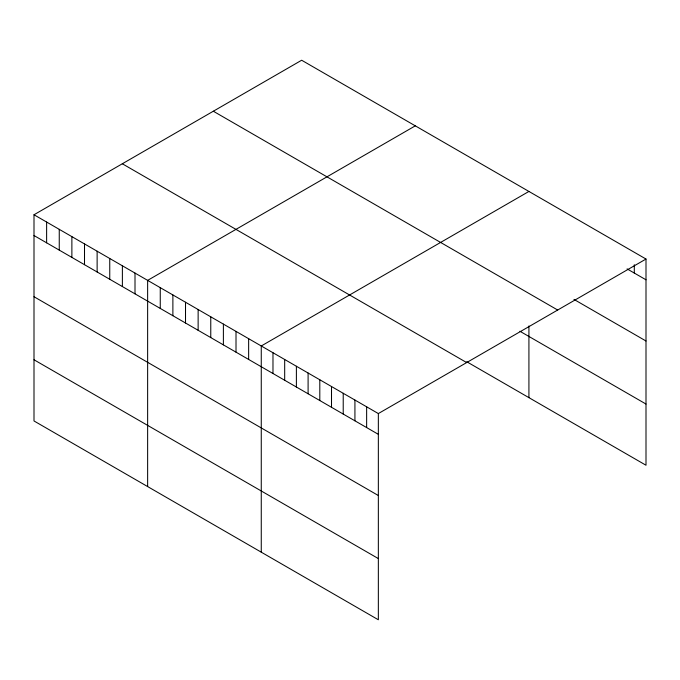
<?xml version="1.0" encoding="UTF-8"?>
<svg xmlns="http://www.w3.org/2000/svg" width="680" height="680" viewBox="0 0 680 680"><rect width="100%" height="100%" fill="white"/><g stroke="black" fill="none" stroke-linecap="round" stroke-linejoin="round"><path stroke-width="1.02" d="M34 214.761L378.344 413.567L378.344 619.769L34 420.962L34 214.761L301.656 60.231L646 259.037L646 465.239L466.692 361.717M415.293 125.843L147.636 280.373L147.636 486.565M528.921 191.445L261.264 345.975L261.264 552.177M378.344 413.567L646 259.037M627.087 268.889L646 279.803M573.954 299.404L646 340.995M213.333 111.231L557.677 310.029M519.902 331.245L646 404.048M122.323 163.769L466.667 362.576M34 235.535L378.344 434.333M34 296.726L378.344 495.524M34 359.771L378.344 558.577M634.295 264.741L634.295 273.046M528.921 325.941L528.921 397.647M366.639 406.81L366.639 427.575M354.926 400.052L354.926 420.818M343.221 393.286L343.221 414.06M331.508 386.529L331.508 407.303M319.804 379.772L319.804 400.537M308.1 373.014L308.1 393.779M296.387 366.256L296.387 387.022M284.682 359.49L284.682 380.264M272.977 352.733L272.977 373.499M248.642 338.683L248.642 359.457M236.011 331.398L236.011 352.163M223.388 324.105L223.388 344.87M210.766 316.82L210.766 337.586M198.135 309.527L198.135 330.293M185.512 302.234L185.512 323.008M172.881 294.95L172.881 315.716M160.259 287.657L160.259 308.431M135.006 273.079L135.006 293.845M122.383 265.786L122.383 286.56M109.752 258.502L109.752 279.267M97.129 251.209L97.129 271.983M84.507 243.925L84.507 264.69M71.876 236.631L71.876 257.397M59.253 229.338L59.253 250.112M46.623 222.054L46.623 242.82"/></g></svg>
